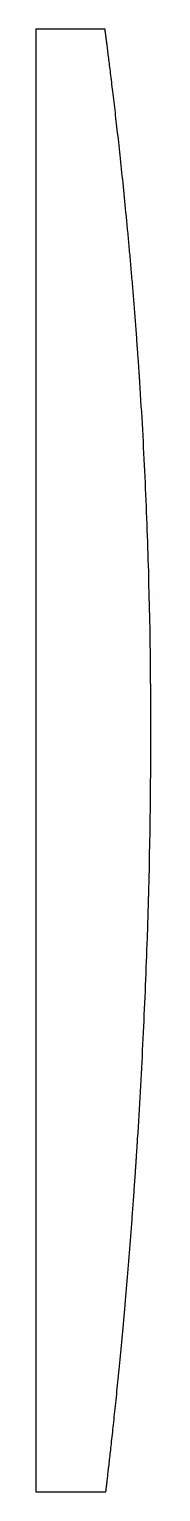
# Model space of a CAD drawing. Header units: millimetres. Extents: x -27 to 44, y 832 to 1707.
import ezdxf

# ---------------------------------------------------------------- set-up
doc = ezdxf.new("R2010")
doc.units = ezdxf.units.MM
doc.layers.get('0').update_dxf_attribs({"true_color": 0x000000})

msp = doc.modelspace()

# ---------------------------------------------------------------- linework, layer by layer
at = {"color": 18, "linetype": 'Continuous', "lineweight": 25, "true_color": 0x000000}
for p, q in [((27.05, 1627.3), (27.05, 1627.3)), ((44.06, 1367.77), (44.06, 1367.8))]:
    msp.add_line(p, q, dxfattribs=at)
msp.add_lwpolyline([(14.54, 1707.03), (-27, 1707.03), (-27, 831.8), (15.04, 831.8)], dxfattribs=at)
for points, knots in [([(35.38, 1495.67), (35.35, 1496.17), (35.28, 1497.16), (35.18, 1498.64), (35.09, 1500.13), (34.99, 1501.61), (34.89, 1503.1), (34.79, 1504.58), (34.68, 1506.06), (34.58, 1507.54), (34.48, 1509.03), (34.38, 1510.51), (34.27, 1511.99), (34.17, 1513.47), (34.06, 1514.95), (33.87, 1517.65), (33.58, 1521.56), (33.2, 1526.67), (32.82, 1531.77), (32.29, 1538.54), (31.62, 1546.95), (30.79, 1556.95), (29.93, 1566.82), (29.06, 1576.52), (28.19, 1585.99), (27.01, 1598.29), (25.53, 1613.11), (23.78, 1629.79), (22.09, 1645.17), (20.49, 1659.11), (19.02, 1671.5), (17.93, 1680.44), (17.15, 1686.68), (16.62, 1690.89), (16.15, 1694.63), (15.73, 1697.9), (15.37, 1700.69), (15.12, 1702.61), (14.95, 1703.89), (14.84, 1704.73), (14.75, 1705.44), (14.69, 1705.92), (14.65, 1706.24), (14.62, 1706.45), (14.6, 1706.63), (14.58, 1706.77), (14.56, 1706.89), (14.55, 1706.97), (14.54, 1707.02), (14.54, 1707.02), (14.54, 1707.03)], [960.811239, 960.811239, 960.811239, 960.811239, 960.815729, 960.820218, 960.824705, 960.829192, 960.833679, 960.838165, 960.842651, 960.847137, 960.851623, 960.85611, 960.860598, 960.865087, 960.869576, 960.874068, 960.889674, 960.905272, 960.92087, 960.936479, 960.967755, 960.999031, 961.030523, 961.062011, 961.093242, 961.124466, 961.186764, 961.249506, 961.312067, 961.374213, 961.436544, 961.49923, 961.530315, 961.56138, 961.592426, 961.623456, 961.654754, 961.686039, 961.70169, 961.717329, 961.732966, 961.748611, 961.756444, 961.764274, 961.772101, 961.779926, 961.787752, 961.795578, 961.803407, 961.811239, 961.811239, 961.811239, 961.811239]), ([(34.06, 1042.98), (35.24, 1061.82), (36.3, 1080.67), (38.16, 1118.38), (38.97, 1137.25), (40.97, 1193.86), (41.77, 1231.61), (42.15, 1307.12), (41.74, 1344.87), (40.13, 1401.46), (39.42, 1420.31), (37.66, 1458.01), (36.61, 1476.85), (35.38, 1495.67)], [959.811239, 959.811239, 959.811239, 959.811239, 959.936239, 959.936239, 960.061239, 960.061239, 960.311239, 960.311239, 960.561239, 960.561239, 960.686239, 960.686239, 960.811239, 960.811239, 960.811239, 960.811239]), ([(15.04, 831.8), (15.04, 831.8), (15.04, 831.8), (15.04, 831.81), (15.04, 831.84), (15.05, 831.88), (15.05, 831.92), (15.06, 831.98), (15.07, 832.05), (15.08, 832.13), (15.09, 832.22), (15.1, 832.32), (15.11, 832.43), (15.13, 832.55), (15.14, 832.68), (15.17, 832.94), (15.23, 833.37), (15.31, 834.07), (15.41, 834.89), (15.56, 836.16), (15.78, 838.05), (16.11, 840.82), (16.49, 844.09), (16.92, 847.84), (17.4, 852.05), (18.11, 858.26), (19.09, 867.16), (20.42, 879.53), (21.87, 893.47), (23.4, 908.81), (24.98, 925.45), (26.32, 940.28), (27.39, 952.62), (28.18, 962.04), (28.97, 971.67), (29.74, 981.49), (30.51, 991.48), (31.13, 999.94), (31.63, 1006.76), (31.99, 1011.89), (32.35, 1017.03), (32.64, 1021.34), (32.87, 1024.79), (33.05, 1027.39), (33.22, 1029.98), (33.39, 1032.58), (33.56, 1035.18), (33.73, 1037.78), (33.89, 1040.38), (34, 1042.11), (34.06, 1042.98)], [1920.622478, 1920.622478, 1920.622478, 1920.622478, 1920.626942, 1920.631406, 1920.635868, 1920.640329, 1920.64479, 1920.64925, 1920.65371, 1920.65817, 1920.66263, 1920.667091, 1920.671553, 1920.676016, 1920.680479, 1920.684945, 1920.700457, 1920.715961, 1920.731468, 1920.746986, 1920.778093, 1920.809214, 1920.840548, 1920.871899, 1920.902995, 1920.934109, 1920.996257, 1921.058936, 1921.121434, 1921.183637, 1921.24614, 1921.308981, 1921.34016, 1921.371343, 1921.402536, 1921.433729, 1921.465197, 1921.496664, 1921.512386, 1921.528097, 1921.543808, 1921.559527, 1921.567401, 1921.575272, 1921.583139, 1921.591006, 1921.598871, 1921.606738, 1921.614606, 1921.622478, 1921.622478, 1921.622478, 1921.622478])]:
    msp.add_open_spline(points, degree=3, knots=knots, dxfattribs=at)

doc.saveas('drawing.dxf')
